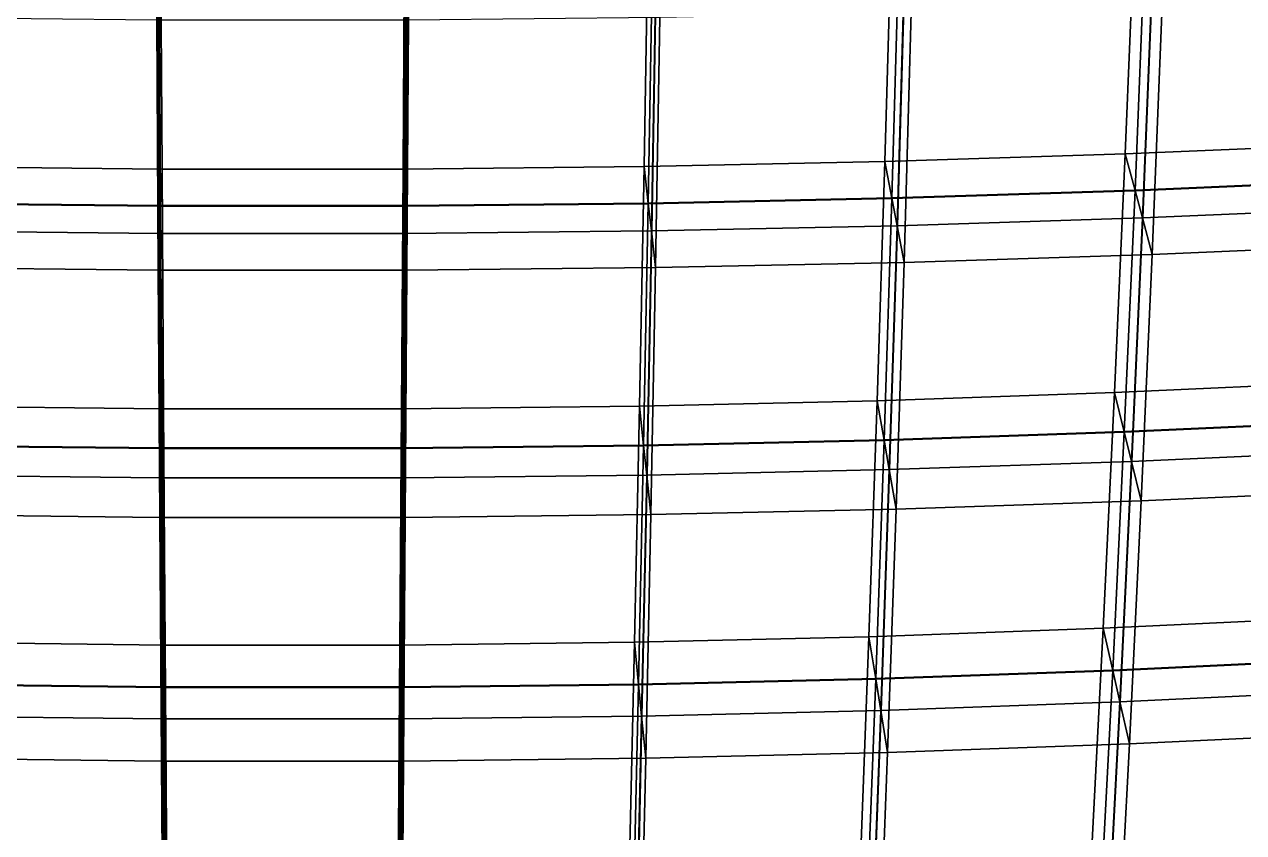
# Model space of a CAD drawing. Extents: x -25.3 to 28.3, y -25.5 to 26.5.
# Drawn here: x -1.048 to 3.902, y -15.558 to -12.276 of the extents above; entities that cross this region are included whole.
import ezdxf

# ---------------------------------------------------------------- set-up
doc = ezdxf.new("R2010")
doc.units = 0
doc.header["$MEASUREMENT"] = 0
doc.layers.add('LowerTendons', color=150, linetype='CONTINUOUS', lineweight=50)
doc.layers.add('UpperTendons', color=123, linetype='CONTINUOUS', lineweight=40)
doc.layers.add('TestBases', color=40, linetype='CONTINUOUS')

msp = doc.modelspace()

# ---------------------------------------------------------------- linework, layer by layer
at = {"layer": 'LowerTendons'}
for p, q in [((3.46107, -12.95039, 32.22295), (4.4467, -12.90847, 32.11866)), ((2.47355, -12.98182, 32.30115), (3.46107, -12.95039, 32.22295)), ((-0.49498, -13.01324, 32.37932), (-1.48467, -13.00276, 32.35327)), ((-0.49498, -13.01324, 32.37932), (0.49498, -13.01324, 32.37932)), ((0.49498, -13.01324, 32.37932), (1.48467, -13.00276, 32.35327)), ((1.48467, -13.00276, 32.35327), (2.47355, -12.98182, 32.30115)), ((3.41736, -13.93102, 31.81601), (4.3909, -13.88706, 31.7156)), ((2.44216, -13.96398, 31.89127), (3.41736, -13.93102, 31.81601)), ((-0.48867, -13.99692, 31.96651), (-1.46577, -13.98594, 31.94143)), ((-0.48867, -13.99692, 31.96651), (0.48867, -13.99692, 31.96651)), ((0.48867, -13.99692, 31.96651), (1.46577, -13.98594, 31.94143)), ((1.46577, -13.98594, 31.94143), (2.44216, -13.96398, 31.89127)), ((2.4085, -14.93327, 31.45166), (3.37047, -14.89899, 31.37945)), ((3.37047, -14.89899, 31.37945), (4.33102, -14.85325, 31.28312)), ((1.4455, -14.95611, 31.49977), (2.4085, -14.93327, 31.45166)), ((-0.4819, -14.96753, 31.52381), (-1.4455, -14.95611, 31.49977)), ((-0.4819, -14.96753, 31.52381), (0.4819, -14.96753, 31.52381)), ((0.4819, -14.96753, 31.52381), (1.4455, -14.95611, 31.49977))]:
    msp.add_line(p, q, dxfattribs=at)
at = {"layer": 'TestBases'}
for points in [[(2.4452, -12.83303, 31.93093), (3.42141, -12.80196, 31.85363), (3.46143, -11.82094, 32.22629), (2.47395, -11.8503, 32.30635)], [(3.42141, -12.80196, 31.85363), (4.39573, -12.76053, 31.75054), (4.44682, -11.78178, 32.11955), (3.46143, -11.82094, 32.22629)], [(3.42141, -12.80196, 31.85363), (3.46143, -11.82094, 32.22629), (3.50157, -11.95799, 32.59993), (3.46107, -12.95039, 32.22295)], [(3.46143, -11.82094, 32.22629), (3.42141, -12.80196, 31.85363), (3.46107, -12.95039, 32.22295), (3.50157, -11.95799, 32.59993)], [(-0.49509, -11.87966, 32.38639), (-1.48496, -11.86988, 32.35971), (-1.46765, -12.85374, 31.98246), (-0.48931, -12.86409, 32.00822)], [(-0.49509, -11.87966, 32.38639), (-0.48931, -12.86409, 32.00822), (-0.49498, -13.01324, 32.37932), (-0.50083, -12.0174, 32.76189)], [(-0.48931, -12.86409, 32.00822), (-0.49509, -11.87966, 32.38639), (-0.50083, -12.0174, 32.76189), (-0.49498, -13.01324, 32.37932)], [(-0.48931, -12.86409, 32.00822), (0.48931, -12.86409, 32.00822), (0.49509, -11.87966, 32.38639), (-0.49509, -11.87966, 32.38639)], [(0.48931, -12.86409, 32.00822), (1.46765, -12.85374, 31.98246), (1.48496, -11.86988, 32.35971), (0.49509, -11.87966, 32.38639)], [(0.48931, -12.86409, 32.00822), (0.49509, -11.87966, 32.38639), (0.50083, -12.0174, 32.76189), (0.49498, -13.01324, 32.37932)], [(0.49509, -11.87966, 32.38639), (0.48931, -12.86409, 32.00822), (0.49498, -13.01324, 32.37932), (0.50083, -12.0174, 32.76189)], [(1.46765, -12.85374, 31.98246), (2.4452, -12.83303, 31.93093), (2.47395, -11.8503, 32.30635), (1.48496, -11.86988, 32.35971)], [(1.46765, -12.85374, 31.98246), (1.48496, -11.86988, 32.35971), (1.50218, -12.0075, 32.7349), (1.48467, -13.00276, 32.35327)], [(1.48496, -11.86988, 32.35971), (1.46765, -12.85374, 31.98246), (1.48467, -13.00276, 32.35327), (1.50218, -12.0075, 32.7349)], [(2.4452, -12.83303, 31.93093), (2.47395, -11.8503, 32.30635), (2.50263, -11.9877, 32.68091), (2.47355, -12.98182, 32.30115)], [(2.47395, -11.8503, 32.30635), (2.4452, -12.83303, 31.93093), (2.47355, -12.98182, 32.30115), (2.50263, -11.9877, 32.68091)], [(3.46107, -12.95039, 32.22295), (4.4467, -12.90847, 32.11866), (4.49838, -11.91838, 32.49195), (3.50157, -11.95799, 32.59993)], [(3.46107, -12.95039, 32.22295), (4.4467, -12.90847, 32.11866), (4.49838, -11.91838, 32.49195), (3.50157, -11.95799, 32.59993)], [(2.47355, -12.98182, 32.30115), (3.46107, -12.95039, 32.22295), (3.50157, -11.95799, 32.59993), (2.50263, -11.9877, 32.68091)], [(2.47355, -12.98182, 32.30115), (3.46107, -12.95039, 32.22295), (3.50157, -11.95799, 32.59993), (2.50263, -11.9877, 32.68091)], [(3.46107, -12.95039, 32.22295), (3.50157, -11.95799, 32.59993), (3.53167, -12.06078, 32.88016), (3.49083, -13.06171, 32.49994)], [(3.50157, -11.95799, 32.59993), (3.46107, -12.95039, 32.22295), (3.49083, -13.06171, 32.49994), (3.53167, -12.06078, 32.88016)], [(-0.50083, -12.0174, 32.76189), (-1.50218, -12.0075, 32.7349), (-1.48467, -13.00276, 32.35327), (-0.49498, -13.01324, 32.37932)], [(-0.50083, -12.0174, 32.76189), (-1.50218, -12.0075, 32.7349), (-1.48467, -13.00276, 32.35327), (-0.49498, -13.01324, 32.37932)], [(-0.50083, -12.0174, 32.76189), (-0.49498, -13.01324, 32.37932), (-0.49923, -13.1251, 32.65766), (-0.50513, -12.1207, 33.04351)], [(-0.49498, -13.01324, 32.37932), (-0.50083, -12.0174, 32.76189), (-0.50513, -12.1207, 33.04351), (-0.49923, -13.1251, 32.65766)], [(-0.49498, -13.01324, 32.37932), (0.49498, -13.01324, 32.37932), (0.50083, -12.0174, 32.76189), (-0.50083, -12.0174, 32.76189)], [(-0.49498, -13.01324, 32.37932), (0.49498, -13.01324, 32.37932), (0.50083, -12.0174, 32.76189), (-0.50083, -12.0174, 32.76189)], [(0.49498, -13.01324, 32.37932), (1.48467, -13.00276, 32.35327), (1.50218, -12.0075, 32.7349), (0.50083, -12.0174, 32.76189)], [(0.49498, -13.01324, 32.37932), (1.48467, -13.00276, 32.35327), (1.50218, -12.0075, 32.7349), (0.50083, -12.0174, 32.76189)], [(0.49498, -13.01324, 32.37932), (0.50083, -12.0174, 32.76189), (0.50513, -12.1207, 33.04351), (0.49923, -13.1251, 32.65766)], [(0.50083, -12.0174, 32.76189), (0.49498, -13.01324, 32.37932), (0.49923, -13.1251, 32.65766), (0.50513, -12.1207, 33.04351)], [(1.48467, -13.00276, 32.35327), (2.47355, -12.98182, 32.30115), (2.50263, -11.9877, 32.68091), (1.50218, -12.0075, 32.7349)], [(1.48467, -13.00276, 32.35327), (2.47355, -12.98182, 32.30115), (2.50263, -11.9877, 32.68091), (1.50218, -12.0075, 32.7349)], [(1.48467, -13.00276, 32.35327), (1.50218, -12.0075, 32.7349), (1.51509, -12.11071, 33.01629), (1.49743, -13.11454, 32.63138)], [(1.50218, -12.0075, 32.7349), (1.48467, -13.00276, 32.35327), (1.49743, -13.11454, 32.63138), (1.51509, -12.11071, 33.01629)], [(2.47355, -12.98182, 32.30115), (2.50263, -11.9877, 32.68091), (2.52414, -12.09074, 32.96184), (2.49481, -13.09341, 32.57881)], [(2.50263, -11.9877, 32.68091), (2.47355, -12.98182, 32.30115), (2.49481, -13.09341, 32.57881), (2.52414, -12.09074, 32.96184)], [(3.49083, -13.06171, 32.49994), (4.48492, -13.01944, 32.39475), (4.53705, -12.02083, 32.77125), (3.53167, -12.06078, 32.88016)], [(3.49083, -13.06171, 32.49994), (4.48492, -13.01944, 32.39475), (4.53705, -12.02083, 32.77125), (3.53167, -12.06078, 32.88016)], [(2.49481, -13.09341, 32.57881), (3.49083, -13.06171, 32.49994), (3.53167, -12.06078, 32.88016), (2.52414, -12.09074, 32.96184)], [(2.49481, -13.09341, 32.57881), (3.49083, -13.06171, 32.49994), (3.53167, -12.06078, 32.88016), (2.52414, -12.09074, 32.96184)], [(3.49083, -13.06171, 32.49994), (3.53167, -12.06078, 32.88016), (3.5718, -12.19784, 33.2538), (3.53049, -13.21014, 32.86925)], [(3.53167, -12.06078, 32.88016), (3.49083, -13.06171, 32.49994), (3.53049, -13.21014, 32.86925), (3.5718, -12.19784, 33.2538)], [(-0.50513, -12.1207, 33.04351), (-1.51509, -12.11071, 33.01629), (-1.49743, -13.11454, 32.63138), (-0.49923, -13.1251, 32.65766)], [(-0.50513, -12.1207, 33.04351), (-1.51509, -12.11071, 33.01629), (-1.49743, -13.11454, 32.63138), (-0.49923, -13.1251, 32.65766)], [(-0.50513, -12.1207, 33.04351), (-0.49923, -13.1251, 32.65766), (-0.50491, -13.27425, 33.02877), (-0.51087, -12.25844, 33.419)], [(-0.49923, -13.1251, 32.65766), (-0.50513, -12.1207, 33.04351), (-0.51087, -12.25844, 33.419), (-0.50491, -13.27425, 33.02877)], [(-0.49923, -13.1251, 32.65766), (0.49923, -13.1251, 32.65766), (0.50513, -12.1207, 33.04351), (-0.50513, -12.1207, 33.04351)], [(-0.49923, -13.1251, 32.65766), (0.49923, -13.1251, 32.65766), (0.50513, -12.1207, 33.04351), (-0.50513, -12.1207, 33.04351)], [(0.49923, -13.1251, 32.65766), (1.49743, -13.11454, 32.63138), (1.51509, -12.11071, 33.01629), (0.50513, -12.1207, 33.04351)], [(0.49923, -13.1251, 32.65766), (1.49743, -13.11454, 32.63138), (1.51509, -12.11071, 33.01629), (0.50513, -12.1207, 33.04351)], [(0.49923, -13.1251, 32.65766), (0.50513, -12.1207, 33.04351), (0.51087, -12.25844, 33.419), (0.50491, -13.27425, 33.02877)], [(0.50513, -12.1207, 33.04351), (0.49923, -13.1251, 32.65766), (0.50491, -13.27425, 33.02877), (0.51087, -12.25844, 33.419)], [(1.49743, -13.11454, 32.63138), (2.49481, -13.09341, 32.57881), (2.52414, -12.09074, 32.96184), (1.51509, -12.11071, 33.01629)], [(1.49743, -13.11454, 32.63138), (2.49481, -13.09341, 32.57881), (2.52414, -12.09074, 32.96184), (1.51509, -12.11071, 33.01629)], [(1.49743, -13.11454, 32.63138), (1.51509, -12.11071, 33.01629), (1.53231, -12.24834, 33.39147), (1.51445, -13.26356, 33.00219)], [(1.51509, -12.11071, 33.01629), (1.49743, -13.11454, 32.63138), (1.51445, -13.26356, 33.00219), (1.53231, -12.24834, 33.39147)], [(2.49481, -13.09341, 32.57881), (2.52414, -12.09074, 32.96184), (2.55283, -12.22814, 33.3364), (2.52316, -13.2422, 32.94902)], [(2.52414, -12.09074, 32.96184), (2.49481, -13.09341, 32.57881), (2.52316, -13.2422, 32.94902), (2.55283, -12.22814, 33.3364)], [(3.53049, -13.21014, 32.86925), (4.53589, -13.16738, 32.76287), (4.5886, -12.15743, 33.14365), (3.5718, -12.19784, 33.2538)], [(2.52316, -13.2422, 32.94902), (3.53049, -13.21014, 32.86925), (3.5718, -12.19784, 33.2538), (2.55283, -12.22814, 33.3364)], [(-0.51087, -12.25844, 33.419), (-1.53231, -12.24834, 33.39147), (-1.51445, -13.26356, 33.00219), (-0.50491, -13.27425, 33.02877)], [(-0.50491, -13.27425, 33.02877), (0.50491, -13.27425, 33.02877), (0.51087, -12.25844, 33.419), (-0.51087, -12.25844, 33.419)], [(0.50491, -13.27425, 33.02877), (1.51445, -13.26356, 33.00219), (1.53231, -12.24834, 33.39147), (0.51087, -12.25844, 33.419)], [(1.51445, -13.26356, 33.00219), (2.52316, -13.2422, 32.94902), (2.55283, -12.22814, 33.3364), (1.53231, -12.24834, 33.39147)], [(3.3782, -13.77135, 31.45135), (4.34057, -13.7279, 31.3521), (4.39573, -12.76053, 31.75054), (3.42141, -12.80196, 31.85363)], [(3.42141, -12.80196, 31.85363), (4.39573, -12.76053, 31.75054), (4.4467, -12.90847, 32.11866), (3.46107, -12.95039, 32.22295)], [(4.39573, -12.76053, 31.75054), (3.42141, -12.80196, 31.85363), (3.46107, -12.95039, 32.22295), (4.4467, -12.90847, 32.11866)], [(2.41417, -13.80393, 31.52576), (3.3782, -13.77135, 31.45135), (3.42141, -12.80196, 31.85363), (2.4452, -12.83303, 31.93093)], [(2.4452, -12.83303, 31.93093), (3.42141, -12.80196, 31.85363), (3.46107, -12.95039, 32.22295), (2.47355, -12.98182, 32.30115)], [(3.42141, -12.80196, 31.85363), (2.4452, -12.83303, 31.93093), (2.47355, -12.98182, 32.30115), (3.46107, -12.95039, 32.22295)], [(3.3782, -13.77135, 31.45135), (3.42141, -12.80196, 31.85363), (3.46107, -12.95039, 32.22295), (3.41736, -13.93102, 31.81601)], [(3.42141, -12.80196, 31.85363), (3.3782, -13.77135, 31.45135), (3.41736, -13.93102, 31.81601), (3.46107, -12.95039, 32.22295)], [(-1.46765, -12.85374, 31.98246), (-0.48931, -12.86409, 32.00822), (-0.49498, -13.01324, 32.37932), (-1.48467, -13.00276, 32.35327)], [(-0.48931, -12.86409, 32.00822), (-1.46765, -12.85374, 31.98246), (-1.48467, -13.00276, 32.35327), (-0.49498, -13.01324, 32.37932)], [(-0.48931, -12.86409, 32.00822), (-1.46765, -12.85374, 31.98246), (-1.44897, -13.82564, 31.57534), (-0.48307, -13.8365, 31.60013)], [(-0.48931, -12.86409, 32.00822), (0.48931, -12.86409, 32.00822), (0.49498, -13.01324, 32.37932), (-0.49498, -13.01324, 32.37932)], [(0.48931, -12.86409, 32.00822), (-0.48931, -12.86409, 32.00822), (-0.49498, -13.01324, 32.37932), (0.49498, -13.01324, 32.37932)], [(-0.48931, -12.86409, 32.00822), (-0.48307, -13.8365, 31.60013), (-0.48867, -13.99692, 31.96651), (-0.49498, -13.01324, 32.37932)], [(-0.48307, -13.8365, 31.60013), (-0.48931, -12.86409, 32.00822), (-0.49498, -13.01324, 32.37932), (-0.48867, -13.99692, 31.96651)], [(-0.48307, -13.8365, 31.60013), (0.48307, -13.8365, 31.60013), (0.48931, -12.86409, 32.00822), (-0.48931, -12.86409, 32.00822)], [(0.48307, -13.8365, 31.60013), (1.44897, -13.82564, 31.57534), (1.46765, -12.85374, 31.98246), (0.48931, -12.86409, 32.00822)], [(0.48307, -13.8365, 31.60013), (0.48931, -12.86409, 32.00822), (0.49498, -13.01324, 32.37932), (0.48867, -13.99692, 31.96651)], [(0.48931, -12.86409, 32.00822), (0.48307, -13.8365, 31.60013), (0.48867, -13.99692, 31.96651), (0.49498, -13.01324, 32.37932)], [(0.48931, -12.86409, 32.00822), (1.46765, -12.85374, 31.98246), (1.48467, -13.00276, 32.35327), (0.49498, -13.01324, 32.37932)], [(1.46765, -12.85374, 31.98246), (0.48931, -12.86409, 32.00822), (0.49498, -13.01324, 32.37932), (1.48467, -13.00276, 32.35327)], [(1.44897, -13.82564, 31.57534), (2.41417, -13.80393, 31.52576), (2.4452, -12.83303, 31.93093), (1.46765, -12.85374, 31.98246)], [(1.44897, -13.82564, 31.57534), (1.46765, -12.85374, 31.98246), (1.48467, -13.00276, 32.35327), (1.46577, -13.98594, 31.94143)], [(1.46765, -12.85374, 31.98246), (1.44897, -13.82564, 31.57534), (1.46577, -13.98594, 31.94143), (1.48467, -13.00276, 32.35327)], [(1.46765, -12.85374, 31.98246), (2.4452, -12.83303, 31.93093), (2.47355, -12.98182, 32.30115), (1.48467, -13.00276, 32.35327)], [(2.4452, -12.83303, 31.93093), (1.46765, -12.85374, 31.98246), (1.48467, -13.00276, 32.35327), (2.47355, -12.98182, 32.30115)], [(2.41417, -13.80393, 31.52576), (2.4452, -12.83303, 31.93093), (2.47355, -12.98182, 32.30115), (2.44216, -13.96398, 31.89127)], [(2.4452, -12.83303, 31.93093), (2.41417, -13.80393, 31.52576), (2.44216, -13.96398, 31.89127), (2.47355, -12.98182, 32.30115)], [(3.41736, -13.93102, 31.81601), (4.3909, -13.88706, 31.7156), (4.4467, -12.90847, 32.11866), (3.46107, -12.95039, 32.22295)], [(3.41736, -13.93102, 31.81601), (4.3909, -13.88706, 31.7156), (4.4467, -12.90847, 32.11866), (3.46107, -12.95039, 32.22295)], [(3.46107, -12.95039, 32.22295), (4.4467, -12.90847, 32.11866), (4.48492, -13.01944, 32.39475), (3.49083, -13.06171, 32.49994)], [(4.4467, -12.90847, 32.11866), (3.46107, -12.95039, 32.22295), (3.49083, -13.06171, 32.49994), (4.48492, -13.01944, 32.39475)], [(2.44216, -13.96398, 31.89127), (3.41736, -13.93102, 31.81601), (3.46107, -12.95039, 32.22295), (2.47355, -12.98182, 32.30115)], [(2.44216, -13.96398, 31.89127), (3.41736, -13.93102, 31.81601), (3.46107, -12.95039, 32.22295), (2.47355, -12.98182, 32.30115)], [(2.47355, -12.98182, 32.30115), (3.46107, -12.95039, 32.22295), (3.49083, -13.06171, 32.49994), (2.49481, -13.09341, 32.57881)], [(3.46107, -12.95039, 32.22295), (2.47355, -12.98182, 32.30115), (2.49481, -13.09341, 32.57881), (3.49083, -13.06171, 32.49994)], [(3.41736, -13.93102, 31.81601), (3.46107, -12.95039, 32.22295), (3.49083, -13.06171, 32.49994), (3.44674, -14.05077, 32.0895)], [(3.46107, -12.95039, 32.22295), (3.41736, -13.93102, 31.81601), (3.44674, -14.05077, 32.0895), (3.49083, -13.06171, 32.49994)], [(-1.48467, -13.00276, 32.35327), (-0.49498, -13.01324, 32.37932), (-0.49923, -13.1251, 32.65766), (-1.49743, -13.11454, 32.63138)], [(-0.49498, -13.01324, 32.37932), (-1.48467, -13.00276, 32.35327), (-1.49743, -13.11454, 32.63138), (-0.49923, -13.1251, 32.65766)], [(-0.49498, -13.01324, 32.37932), (-1.48467, -13.00276, 32.35327), (-1.46577, -13.98594, 31.94143), (-0.48867, -13.99692, 31.96651)], [(-0.49498, -13.01324, 32.37932), (-1.48467, -13.00276, 32.35327), (-1.46577, -13.98594, 31.94143), (-0.48867, -13.99692, 31.96651)], [(-0.49498, -13.01324, 32.37932), (0.49498, -13.01324, 32.37932), (0.49923, -13.1251, 32.65766), (-0.49923, -13.1251, 32.65766)], [(0.49498, -13.01324, 32.37932), (-0.49498, -13.01324, 32.37932), (-0.49923, -13.1251, 32.65766), (0.49923, -13.1251, 32.65766)], [(-0.49498, -13.01324, 32.37932), (-0.48867, -13.99692, 31.96651), (-0.49287, -14.11724, 32.24129), (-0.49923, -13.1251, 32.65766)], [(-0.48867, -13.99692, 31.96651), (-0.49498, -13.01324, 32.37932), (-0.49923, -13.1251, 32.65766), (-0.49287, -14.11724, 32.24129)], [(-0.48867, -13.99692, 31.96651), (0.48867, -13.99692, 31.96651), (0.49498, -13.01324, 32.37932), (-0.49498, -13.01324, 32.37932)], [(-0.48867, -13.99692, 31.96651), (0.48867, -13.99692, 31.96651), (0.49498, -13.01324, 32.37932), (-0.49498, -13.01324, 32.37932)], [(0.48867, -13.99692, 31.96651), (1.46577, -13.98594, 31.94143), (1.48467, -13.00276, 32.35327), (0.49498, -13.01324, 32.37932)], [(0.48867, -13.99692, 31.96651), (1.46577, -13.98594, 31.94143), (1.48467, -13.00276, 32.35327), (0.49498, -13.01324, 32.37932)], [(0.48867, -13.99692, 31.96651), (0.49498, -13.01324, 32.37932), (0.49923, -13.1251, 32.65766), (0.49287, -14.11724, 32.24129)], [(0.49498, -13.01324, 32.37932), (0.48867, -13.99692, 31.96651), (0.49287, -14.11724, 32.24129), (0.49923, -13.1251, 32.65766)], [(0.49498, -13.01324, 32.37932), (1.48467, -13.00276, 32.35327), (1.49743, -13.11454, 32.63138), (0.49923, -13.1251, 32.65766)], [(1.48467, -13.00276, 32.35327), (0.49498, -13.01324, 32.37932), (0.49923, -13.1251, 32.65766), (1.49743, -13.11454, 32.63138)], [(1.46577, -13.98594, 31.94143), (2.44216, -13.96398, 31.89127), (2.47355, -12.98182, 32.30115), (1.48467, -13.00276, 32.35327)], [(1.46577, -13.98594, 31.94143), (2.44216, -13.96398, 31.89127), (2.47355, -12.98182, 32.30115), (1.48467, -13.00276, 32.35327)], [(1.46577, -13.98594, 31.94143), (1.48467, -13.00276, 32.35327), (1.49743, -13.11454, 32.63138), (1.47837, -14.10616, 32.216)], [(1.48467, -13.00276, 32.35327), (1.46577, -13.98594, 31.94143), (1.47837, -14.10616, 32.216), (1.49743, -13.11454, 32.63138)], [(1.48467, -13.00276, 32.35327), (2.47355, -12.98182, 32.30115), (2.49481, -13.09341, 32.57881), (1.49743, -13.11454, 32.63138)], [(2.47355, -12.98182, 32.30115), (1.48467, -13.00276, 32.35327), (1.49743, -13.11454, 32.63138), (2.49481, -13.09341, 32.57881)], [(2.44216, -13.96398, 31.89127), (2.47355, -12.98182, 32.30115), (2.49481, -13.09341, 32.57881), (2.46315, -14.08401, 32.16541)], [(2.47355, -12.98182, 32.30115), (2.44216, -13.96398, 31.89127), (2.46315, -14.08401, 32.16541), (2.49481, -13.09341, 32.57881)], [(2.46315, -14.08401, 32.16541), (3.44674, -14.05077, 32.0895), (3.49083, -13.06171, 32.49994), (2.49481, -13.09341, 32.57881)], [(2.46315, -14.08401, 32.16541), (3.44674, -14.05077, 32.0895), (3.49083, -13.06171, 32.49994), (2.49481, -13.09341, 32.57881)], [(2.49481, -13.09341, 32.57881), (3.49083, -13.06171, 32.49994), (3.53049, -13.21014, 32.86925), (2.52316, -13.2422, 32.94902)], [(3.49083, -13.06171, 32.49994), (2.49481, -13.09341, 32.57881), (2.52316, -13.2422, 32.94902), (3.53049, -13.21014, 32.86925)], [(3.44674, -14.05077, 32.0895), (4.42864, -14.00643, 31.98823), (4.48492, -13.01944, 32.39475), (3.49083, -13.06171, 32.49994)], [(3.44674, -14.05077, 32.0895), (4.42864, -14.00643, 31.98823), (4.48492, -13.01944, 32.39475), (3.49083, -13.06171, 32.49994)], [(3.44674, -14.05077, 32.0895), (3.49083, -13.06171, 32.49994), (3.53049, -13.21014, 32.86925), (3.48591, -14.21044, 32.45415)], [(3.49083, -13.06171, 32.49994), (3.44674, -14.05077, 32.0895), (3.48591, -14.21044, 32.45415), (3.53049, -13.21014, 32.86925)], [(3.49083, -13.06171, 32.49994), (4.48492, -13.01944, 32.39475), (4.53589, -13.16738, 32.76287), (3.53049, -13.21014, 32.86925)], [(4.48492, -13.01944, 32.39475), (3.49083, -13.06171, 32.49994), (3.53049, -13.21014, 32.86925), (4.53589, -13.16738, 32.76287)], [(-1.49743, -13.11454, 32.63138), (-0.49923, -13.1251, 32.65766), (-0.50491, -13.27425, 33.02877), (-1.51445, -13.26356, 33.00219)], [(-0.49923, -13.1251, 32.65766), (-1.49743, -13.11454, 32.63138), (-1.51445, -13.26356, 33.00219), (-0.50491, -13.27425, 33.02877)], [(-0.49923, -13.1251, 32.65766), (-1.49743, -13.11454, 32.63138), (-1.47837, -14.10616, 32.216), (-0.49287, -14.11724, 32.24129)], [(-0.49923, -13.1251, 32.65766), (-1.49743, -13.11454, 32.63138), (-1.47837, -14.10616, 32.216), (-0.49287, -14.11724, 32.24129)], [(0.49287, -14.11724, 32.24129), (1.47837, -14.10616, 32.216), (1.49743, -13.11454, 32.63138), (0.49923, -13.1251, 32.65766)], [(0.49287, -14.11724, 32.24129), (1.47837, -14.10616, 32.216), (1.49743, -13.11454, 32.63138), (0.49923, -13.1251, 32.65766)], [(0.49923, -13.1251, 32.65766), (1.49743, -13.11454, 32.63138), (1.51445, -13.26356, 33.00219), (0.50491, -13.27425, 33.02877)], [(1.49743, -13.11454, 32.63138), (0.49923, -13.1251, 32.65766), (0.50491, -13.27425, 33.02877), (1.51445, -13.26356, 33.00219)], [(1.47837, -14.10616, 32.216), (2.46315, -14.08401, 32.16541), (2.49481, -13.09341, 32.57881), (1.49743, -13.11454, 32.63138)], [(1.47837, -14.10616, 32.216), (2.46315, -14.08401, 32.16541), (2.49481, -13.09341, 32.57881), (1.49743, -13.11454, 32.63138)], [(1.47837, -14.10616, 32.216), (1.49743, -13.11454, 32.63138), (1.51445, -13.26356, 33.00219), (1.49517, -14.26646, 32.58209)], [(1.49743, -13.11454, 32.63138), (1.47837, -14.10616, 32.216), (1.49517, -14.26646, 32.58209), (1.51445, -13.26356, 33.00219)], [(1.49743, -13.11454, 32.63138), (2.49481, -13.09341, 32.57881), (2.52316, -13.2422, 32.94902), (1.51445, -13.26356, 33.00219)], [(2.49481, -13.09341, 32.57881), (1.49743, -13.11454, 32.63138), (1.51445, -13.26356, 33.00219), (2.52316, -13.2422, 32.94902)], [(2.46315, -14.08401, 32.16541), (2.49481, -13.09341, 32.57881), (2.52316, -13.2422, 32.94902), (2.49114, -14.24406, 32.53092)], [(2.49481, -13.09341, 32.57881), (2.46315, -14.08401, 32.16541), (2.49114, -14.24406, 32.53092), (2.52316, -13.2422, 32.94902)], [(-0.49923, -13.1251, 32.65766), (0.49923, -13.1251, 32.65766), (0.50491, -13.27425, 33.02877), (-0.50491, -13.27425, 33.02877)], [(0.49923, -13.1251, 32.65766), (-0.49923, -13.1251, 32.65766), (-0.50491, -13.27425, 33.02877), (0.50491, -13.27425, 33.02877)], [(-0.49923, -13.1251, 32.65766), (-0.49287, -14.11724, 32.24129), (-0.49847, -14.27766, 32.60767), (-0.50491, -13.27425, 33.02877)], [(-0.49287, -14.11724, 32.24129), (-0.49923, -13.1251, 32.65766), (-0.50491, -13.27425, 33.02877), (-0.49847, -14.27766, 32.60767)], [(-0.49287, -14.11724, 32.24129), (0.49287, -14.11724, 32.24129), (0.49923, -13.1251, 32.65766), (-0.49923, -13.1251, 32.65766)], [(-0.49287, -14.11724, 32.24129), (0.49287, -14.11724, 32.24129), (0.49923, -13.1251, 32.65766), (-0.49923, -13.1251, 32.65766)], [(0.49287, -14.11724, 32.24129), (0.49923, -13.1251, 32.65766), (0.50491, -13.27425, 33.02877), (0.49847, -14.27766, 32.60767)], [(0.49923, -13.1251, 32.65766), (0.49287, -14.11724, 32.24129), (0.49847, -14.27766, 32.60767), (0.50491, -13.27425, 33.02877)], [(2.49114, -14.24406, 32.53092), (3.48591, -14.21044, 32.45415), (3.53049, -13.21014, 32.86925), (2.52316, -13.2422, 32.94902)], [(3.48591, -14.21044, 32.45415), (4.47897, -14.1656, 32.35173), (4.53589, -13.16738, 32.76287), (3.53049, -13.21014, 32.86925)], [(-0.50491, -13.27425, 33.02877), (-1.51445, -13.26356, 33.00219), (-1.49517, -14.26646, 32.58209), (-0.49847, -14.27766, 32.60767)], [(0.49847, -14.27766, 32.60767), (1.49517, -14.26646, 32.58209), (1.51445, -13.26356, 33.00219), (0.50491, -13.27425, 33.02877)], [(1.49517, -14.26646, 32.58209), (2.49114, -14.24406, 32.53092), (2.52316, -13.2422, 32.94902), (1.51445, -13.26356, 33.00219)], [(-0.49847, -14.27766, 32.60767), (0.49847, -14.27766, 32.60767), (0.50491, -13.27425, 33.02877), (-0.50491, -13.27425, 33.02877)], [(3.33184, -14.72822, 31.0198), (4.28138, -14.68301, 30.92457), (4.34057, -13.7279, 31.3521), (3.3782, -13.77135, 31.45135)], [(3.3782, -13.77135, 31.45135), (4.34057, -13.7279, 31.3521), (4.3909, -13.88706, 31.7156), (3.41736, -13.93102, 31.81601)], [(4.34057, -13.7279, 31.3521), (3.3782, -13.77135, 31.45135), (3.41736, -13.93102, 31.81601), (4.3909, -13.88706, 31.7156)], [(1.42894, -14.78469, 31.13874), (2.38089, -14.76211, 31.09118), (2.41417, -13.80393, 31.52576), (1.44897, -13.82564, 31.57534)], [(1.44897, -13.82564, 31.57534), (2.41417, -13.80393, 31.52576), (2.44216, -13.96398, 31.89127), (1.46577, -13.98594, 31.94143)], [(2.41417, -13.80393, 31.52576), (1.44897, -13.82564, 31.57534), (1.46577, -13.98594, 31.94143), (2.44216, -13.96398, 31.89127)], [(2.38089, -14.76211, 31.09118), (3.33184, -14.72822, 31.0198), (3.3782, -13.77135, 31.45135), (2.41417, -13.80393, 31.52576)], [(2.38089, -14.76211, 31.09118), (2.41417, -13.80393, 31.52576), (2.44216, -13.96398, 31.89127), (2.4085, -14.93327, 31.45166)], [(2.41417, -13.80393, 31.52576), (2.38089, -14.76211, 31.09118), (2.4085, -14.93327, 31.45166), (2.44216, -13.96398, 31.89127)], [(2.41417, -13.80393, 31.52576), (3.3782, -13.77135, 31.45135), (3.41736, -13.93102, 31.81601), (2.44216, -13.96398, 31.89127)], [(3.3782, -13.77135, 31.45135), (2.41417, -13.80393, 31.52576), (2.44216, -13.96398, 31.89127), (3.41736, -13.93102, 31.81601)], [(3.33184, -14.72822, 31.0198), (3.3782, -13.77135, 31.45135), (3.41736, -13.93102, 31.81601), (3.37047, -14.89899, 31.37945)], [(3.3782, -13.77135, 31.45135), (3.33184, -14.72822, 31.0198), (3.37047, -14.89899, 31.37945), (3.41736, -13.93102, 31.81601)], [(-1.44897, -13.82564, 31.57534), (-0.48307, -13.8365, 31.60013), (-0.48867, -13.99692, 31.96651), (-1.46577, -13.98594, 31.94143)], [(-0.48307, -13.8365, 31.60013), (-1.44897, -13.82564, 31.57534), (-1.46577, -13.98594, 31.94143), (-0.48867, -13.99692, 31.96651)], [(-0.48307, -13.8365, 31.60013), (-1.44897, -13.82564, 31.57534), (-1.42894, -14.78469, 31.13874), (-0.47638, -14.79598, 31.16251)], [(-0.48307, -13.8365, 31.60013), (0.48307, -13.8365, 31.60013), (0.48867, -13.99692, 31.96651), (-0.48867, -13.99692, 31.96651)], [(0.48307, -13.8365, 31.60013), (-0.48307, -13.8365, 31.60013), (-0.48867, -13.99692, 31.96651), (0.48867, -13.99692, 31.96651)], [(-0.48307, -13.8365, 31.60013), (-0.47638, -14.79598, 31.16251), (-0.4819, -14.96753, 31.52381), (-0.48867, -13.99692, 31.96651)], [(-0.47638, -14.79598, 31.16251), (-0.48307, -13.8365, 31.60013), (-0.48867, -13.99692, 31.96651), (-0.4819, -14.96753, 31.52381)], [(-0.47638, -14.79598, 31.16251), (0.47638, -14.79598, 31.16251), (0.48307, -13.8365, 31.60013), (-0.48307, -13.8365, 31.60013)], [(0.47638, -14.79598, 31.16251), (1.42894, -14.78469, 31.13874), (1.44897, -13.82564, 31.57534), (0.48307, -13.8365, 31.60013)], [(0.47638, -14.79598, 31.16251), (0.48307, -13.8365, 31.60013), (0.48867, -13.99692, 31.96651), (0.4819, -14.96753, 31.52381)], [(0.48307, -13.8365, 31.60013), (0.47638, -14.79598, 31.16251), (0.4819, -14.96753, 31.52381), (0.48867, -13.99692, 31.96651)], [(0.48307, -13.8365, 31.60013), (1.44897, -13.82564, 31.57534), (1.46577, -13.98594, 31.94143), (0.48867, -13.99692, 31.96651)], [(1.44897, -13.82564, 31.57534), (0.48307, -13.8365, 31.60013), (0.48867, -13.99692, 31.96651), (1.46577, -13.98594, 31.94143)], [(1.42894, -14.78469, 31.13874), (1.44897, -13.82564, 31.57534), (1.46577, -13.98594, 31.94143), (1.4455, -14.95611, 31.49977)], [(1.44897, -13.82564, 31.57534), (1.42894, -14.78469, 31.13874), (1.4455, -14.95611, 31.49977), (1.46577, -13.98594, 31.94143)], [(3.37047, -14.89899, 31.37945), (4.33102, -14.85325, 31.28312), (4.3909, -13.88706, 31.7156), (3.41736, -13.93102, 31.81601)], [(3.37047, -14.89899, 31.37945), (4.33102, -14.85325, 31.28312), (4.3909, -13.88706, 31.7156), (3.41736, -13.93102, 31.81601)], [(3.41736, -13.93102, 31.81601), (4.3909, -13.88706, 31.7156), (4.42864, -14.00643, 31.98823), (3.44674, -14.05077, 32.0895)], [(4.3909, -13.88706, 31.7156), (3.41736, -13.93102, 31.81601), (3.44674, -14.05077, 32.0895), (4.42864, -14.00643, 31.98823)], [(2.4085, -14.93327, 31.45166), (3.37047, -14.89899, 31.37945), (3.41736, -13.93102, 31.81601), (2.44216, -13.96398, 31.89127)], [(2.4085, -14.93327, 31.45166), (3.37047, -14.89899, 31.37945), (3.41736, -13.93102, 31.81601), (2.44216, -13.96398, 31.89127)], [(2.44216, -13.96398, 31.89127), (3.41736, -13.93102, 31.81601), (3.44674, -14.05077, 32.0895), (2.46315, -14.08401, 32.16541)], [(3.41736, -13.93102, 31.81601), (2.44216, -13.96398, 31.89127), (2.46315, -14.08401, 32.16541), (3.44674, -14.05077, 32.0895)], [(3.37047, -14.89899, 31.37945), (3.41736, -13.93102, 31.81601), (3.44674, -14.05077, 32.0895), (3.39945, -15.02706, 31.64919)], [(3.41736, -13.93102, 31.81601), (3.37047, -14.89899, 31.37945), (3.39945, -15.02706, 31.64919), (3.44674, -14.05077, 32.0895)], [(-1.46577, -13.98594, 31.94143), (-0.48867, -13.99692, 31.96651), (-0.49287, -14.11724, 32.24129), (-1.47837, -14.10616, 32.216)], [(-0.48867, -13.99692, 31.96651), (-1.46577, -13.98594, 31.94143), (-1.47837, -14.10616, 32.216), (-0.49287, -14.11724, 32.24129)], [(-0.48867, -13.99692, 31.96651), (-1.46577, -13.98594, 31.94143), (-1.4455, -14.95611, 31.49977), (-0.4819, -14.96753, 31.52381)], [(-0.48867, -13.99692, 31.96651), (-1.46577, -13.98594, 31.94143), (-1.4455, -14.95611, 31.49977), (-0.4819, -14.96753, 31.52381)], [(-0.48867, -13.99692, 31.96651), (0.48867, -13.99692, 31.96651), (0.49287, -14.11724, 32.24129), (-0.49287, -14.11724, 32.24129)], [(0.48867, -13.99692, 31.96651), (-0.48867, -13.99692, 31.96651), (-0.49287, -14.11724, 32.24129), (0.49287, -14.11724, 32.24129)], [(-0.48867, -13.99692, 31.96651), (-0.4819, -14.96753, 31.52381), (-0.48604, -15.09619, 31.79479), (-0.49287, -14.11724, 32.24129)], [(-0.4819, -14.96753, 31.52381), (-0.48867, -13.99692, 31.96651), (-0.49287, -14.11724, 32.24129), (-0.48604, -15.09619, 31.79479)], [(-0.4819, -14.96753, 31.52381), (0.4819, -14.96753, 31.52381), (0.48867, -13.99692, 31.96651), (-0.48867, -13.99692, 31.96651)], [(-0.4819, -14.96753, 31.52381), (0.4819, -14.96753, 31.52381), (0.48867, -13.99692, 31.96651), (-0.48867, -13.99692, 31.96651)], [(0.4819, -14.96753, 31.52381), (1.4455, -14.95611, 31.49977), (1.46577, -13.98594, 31.94143), (0.48867, -13.99692, 31.96651)], [(0.4819, -14.96753, 31.52381), (1.4455, -14.95611, 31.49977), (1.46577, -13.98594, 31.94143), (0.48867, -13.99692, 31.96651)], [(0.4819, -14.96753, 31.52381), (0.48867, -13.99692, 31.96651), (0.49287, -14.11724, 32.24129), (0.48604, -15.09619, 31.79479)], [(0.48867, -13.99692, 31.96651), (0.4819, -14.96753, 31.52381), (0.48604, -15.09619, 31.79479), (0.49287, -14.11724, 32.24129)], [(0.48867, -13.99692, 31.96651), (1.46577, -13.98594, 31.94143), (1.47837, -14.10616, 32.216), (0.49287, -14.11724, 32.24129)], [(1.46577, -13.98594, 31.94143), (0.48867, -13.99692, 31.96651), (0.49287, -14.11724, 32.24129), (1.47837, -14.10616, 32.216)], [(1.4455, -14.95611, 31.49977), (2.4085, -14.93327, 31.45166), (2.44216, -13.96398, 31.89127), (1.46577, -13.98594, 31.94143)], [(1.4455, -14.95611, 31.49977), (2.4085, -14.93327, 31.45166), (2.44216, -13.96398, 31.89127), (1.46577, -13.98594, 31.94143)], [(1.4455, -14.95611, 31.49977), (1.46577, -13.98594, 31.94143), (1.47837, -14.10616, 32.216), (1.45793, -15.08467, 31.77054)], [(1.46577, -13.98594, 31.94143), (1.4455, -14.95611, 31.49977), (1.45793, -15.08467, 31.77054), (1.47837, -14.10616, 32.216)], [(1.46577, -13.98594, 31.94143), (2.44216, -13.96398, 31.89127), (2.46315, -14.08401, 32.16541), (1.47837, -14.10616, 32.216)], [(2.44216, -13.96398, 31.89127), (1.46577, -13.98594, 31.94143), (1.47837, -14.10616, 32.216), (2.46315, -14.08401, 32.16541)], [(2.4085, -14.93327, 31.45166), (2.44216, -13.96398, 31.89127), (2.46315, -14.08401, 32.16541), (2.4292, -15.06163, 31.72201)], [(2.44216, -13.96398, 31.89127), (2.4085, -14.93327, 31.45166), (2.4292, -15.06163, 31.72201), (2.46315, -14.08401, 32.16541)], [(3.39945, -15.02706, 31.64919), (4.36825, -14.98092, 31.55203), (4.42864, -14.00643, 31.98823), (3.44674, -14.05077, 32.0895)], [(3.39945, -15.02706, 31.64919), (4.36825, -14.98092, 31.55203), (4.42864, -14.00643, 31.98823), (3.44674, -14.05077, 32.0895)], [(3.44674, -14.05077, 32.0895), (4.42864, -14.00643, 31.98823), (4.47897, -14.1656, 32.35173), (3.48591, -14.21044, 32.45415)], [(4.42864, -14.00643, 31.98823), (3.44674, -14.05077, 32.0895), (3.48591, -14.21044, 32.45415), (4.47897, -14.1656, 32.35173)], [(2.4292, -15.06163, 31.72201), (3.39945, -15.02706, 31.64919), (3.44674, -14.05077, 32.0895), (2.46315, -14.08401, 32.16541)], [(2.4292, -15.06163, 31.72201), (3.39945, -15.02706, 31.64919), (3.44674, -14.05077, 32.0895), (2.46315, -14.08401, 32.16541)], [(2.46315, -14.08401, 32.16541), (3.44674, -14.05077, 32.0895), (3.48591, -14.21044, 32.45415), (2.49114, -14.24406, 32.53092)], [(3.44674, -14.05077, 32.0895), (2.46315, -14.08401, 32.16541), (2.49114, -14.24406, 32.53092), (3.48591, -14.21044, 32.45415)], [(3.39945, -15.02706, 31.64919), (3.44674, -14.05077, 32.0895), (3.48591, -14.21044, 32.45415), (3.43808, -15.19782, 32.00884)], [(3.44674, -14.05077, 32.0895), (3.39945, -15.02706, 31.64919), (3.43808, -15.19782, 32.00884), (3.48591, -14.21044, 32.45415)], [(-1.47837, -14.10616, 32.216), (-0.49287, -14.11724, 32.24129), (-0.49847, -14.27766, 32.60767), (-1.49517, -14.26646, 32.58209)], [(-0.49287, -14.11724, 32.24129), (-1.47837, -14.10616, 32.216), (-1.49517, -14.26646, 32.58209), (-0.49847, -14.27766, 32.60767)], [(-0.49287, -14.11724, 32.24129), (-1.47837, -14.10616, 32.216), (-1.45793, -15.08467, 31.77054), (-0.48604, -15.09619, 31.79479)], [(-0.49287, -14.11724, 32.24129), (-1.47837, -14.10616, 32.216), (-1.45793, -15.08467, 31.77054), (-0.48604, -15.09619, 31.79479)], [(0.48604, -15.09619, 31.79479), (1.45793, -15.08467, 31.77054), (1.47837, -14.10616, 32.216), (0.49287, -14.11724, 32.24129)], [(0.48604, -15.09619, 31.79479), (1.45793, -15.08467, 31.77054), (1.47837, -14.10616, 32.216), (0.49287, -14.11724, 32.24129)], [(0.49287, -14.11724, 32.24129), (1.47837, -14.10616, 32.216), (1.49517, -14.26646, 32.58209), (0.49847, -14.27766, 32.60767)], [(1.47837, -14.10616, 32.216), (0.49287, -14.11724, 32.24129), (0.49847, -14.27766, 32.60767), (1.49517, -14.26646, 32.58209)], [(1.45793, -15.08467, 31.77054), (2.4292, -15.06163, 31.72201), (2.46315, -14.08401, 32.16541), (1.47837, -14.10616, 32.216)], [(1.45793, -15.08467, 31.77054), (2.4292, -15.06163, 31.72201), (2.46315, -14.08401, 32.16541), (1.47837, -14.10616, 32.216)], [(1.45793, -15.08467, 31.77054), (1.47837, -14.10616, 32.216), (1.49517, -14.26646, 32.58209), (1.4745, -15.25609, 32.13157)], [(1.47837, -14.10616, 32.216), (1.45793, -15.08467, 31.77054), (1.4745, -15.25609, 32.13157), (1.49517, -14.26646, 32.58209)], [(1.47837, -14.10616, 32.216), (2.46315, -14.08401, 32.16541), (2.49114, -14.24406, 32.53092), (1.49517, -14.26646, 32.58209)], [(2.46315, -14.08401, 32.16541), (1.47837, -14.10616, 32.216), (1.49517, -14.26646, 32.58209), (2.49114, -14.24406, 32.53092)], [(2.4292, -15.06163, 31.72201), (2.46315, -14.08401, 32.16541), (2.49114, -14.24406, 32.53092), (2.4568, -15.23279, 32.08249)], [(2.46315, -14.08401, 32.16541), (2.4292, -15.06163, 31.72201), (2.4568, -15.23279, 32.08249), (2.49114, -14.24406, 32.53092)], [(-0.49287, -14.11724, 32.24129), (0.49287, -14.11724, 32.24129), (0.49847, -14.27766, 32.60767), (-0.49847, -14.27766, 32.60767)], [(0.49287, -14.11724, 32.24129), (-0.49287, -14.11724, 32.24129), (-0.49847, -14.27766, 32.60767), (0.49847, -14.27766, 32.60767)], [(-0.49287, -14.11724, 32.24129), (-0.48604, -15.09619, 31.79479), (-0.49157, -15.26774, 32.1561), (-0.49847, -14.27766, 32.60767)], [(-0.48604, -15.09619, 31.79479), (-0.49287, -14.11724, 32.24129), (-0.49847, -14.27766, 32.60767), (-0.49157, -15.26774, 32.1561)], [(-0.48604, -15.09619, 31.79479), (0.48604, -15.09619, 31.79479), (0.49287, -14.11724, 32.24129), (-0.49287, -14.11724, 32.24129)], [(-0.48604, -15.09619, 31.79479), (0.48604, -15.09619, 31.79479), (0.49287, -14.11724, 32.24129), (-0.49287, -14.11724, 32.24129)], [(0.48604, -15.09619, 31.79479), (0.49287, -14.11724, 32.24129), (0.49847, -14.27766, 32.60767), (0.49157, -15.26774, 32.1561)], [(0.49287, -14.11724, 32.24129), (0.48604, -15.09619, 31.79479), (0.49157, -15.26774, 32.1561), (0.49847, -14.27766, 32.60767)], [(3.43808, -15.19782, 32.00884), (4.41789, -15.15116, 31.91057), (4.47897, -14.1656, 32.35173), (3.48591, -14.21044, 32.45415)], [(1.4745, -15.25609, 32.13157), (2.4568, -15.23279, 32.08249), (2.49114, -14.24406, 32.53092), (1.49517, -14.26646, 32.58209)], [(2.4568, -15.23279, 32.08249), (3.43808, -15.19782, 32.00884), (3.48591, -14.21044, 32.45415), (2.49114, -14.24406, 32.53092)], [(-0.49847, -14.27766, 32.60767), (-1.49517, -14.26646, 32.58209), (-1.4745, -15.25609, 32.13157), (-0.49157, -15.26774, 32.1561)], [(-0.49157, -15.26774, 32.1561), (0.49157, -15.26774, 32.1561), (0.49847, -14.27766, 32.60767), (-0.49847, -14.27766, 32.60767)], [(0.49157, -15.26774, 32.1561), (1.4745, -15.25609, 32.13157), (1.49517, -14.26646, 32.58209), (0.49847, -14.27766, 32.60767)], [(3.28239, -15.67169, 30.55935), (4.21821, -15.62499, 30.46829), (4.28138, -14.68301, 30.92457), (3.33184, -14.72822, 31.0198)], [(3.33184, -14.72822, 31.0198), (4.28138, -14.68301, 30.92457), (4.33102, -14.85325, 31.28312), (3.37047, -14.89899, 31.37945)], [(4.28138, -14.68301, 30.92457), (3.33184, -14.72822, 31.0198), (3.37047, -14.89899, 31.37945), (4.33102, -14.85325, 31.28312)], [(2.34539, -15.70668, 30.62759), (3.28239, -15.67169, 30.55935), (3.33184, -14.72822, 31.0198), (2.38089, -14.76211, 31.09118)], [(2.38089, -14.76211, 31.09118), (3.33184, -14.72822, 31.0198), (3.37047, -14.89899, 31.37945), (2.4085, -14.93327, 31.45166)], [(3.33184, -14.72822, 31.0198), (2.38089, -14.76211, 31.09118), (2.4085, -14.93327, 31.45166), (3.37047, -14.89899, 31.37945)], [(3.28239, -15.67169, 30.55935), (3.33184, -14.72822, 31.0198), (3.37047, -14.89899, 31.37945), (3.32044, -15.85339, 30.91367)], [(3.33184, -14.72822, 31.0198), (3.28239, -15.67169, 30.55935), (3.32044, -15.85339, 30.91367), (3.37047, -14.89899, 31.37945)], [(-1.42894, -14.78469, 31.13874), (-0.47638, -14.79598, 31.16251), (-0.4819, -14.96753, 31.52381), (-1.4455, -14.95611, 31.49977)], [(-0.47638, -14.79598, 31.16251), (-1.42894, -14.78469, 31.13874), (-1.4455, -14.95611, 31.49977), (-0.4819, -14.96753, 31.52381)], [(-0.47638, -14.79598, 31.16251), (-1.42894, -14.78469, 31.13874), (-1.40757, -15.72999, 30.67305), (-0.46924, -15.74165, 30.69577)], [(-0.47638, -14.79598, 31.16251), (0.47638, -14.79598, 31.16251), (0.4819, -14.96753, 31.52381), (-0.4819, -14.96753, 31.52381)], [(0.47638, -14.79598, 31.16251), (-0.47638, -14.79598, 31.16251), (-0.4819, -14.96753, 31.52381), (0.4819, -14.96753, 31.52381)], [(-0.47638, -14.79598, 31.16251), (-0.46924, -15.74165, 30.69577), (-0.47468, -15.92416, 31.05166), (-0.4819, -14.96753, 31.52381)], [(-0.46924, -15.74165, 30.69577), (-0.47638, -14.79598, 31.16251), (-0.4819, -14.96753, 31.52381), (-0.47468, -15.92416, 31.05166)], [(-0.46924, -15.74165, 30.69577), (0.46924, -15.74165, 30.69577), (0.47638, -14.79598, 31.16251), (-0.47638, -14.79598, 31.16251)], [(0.46924, -15.74165, 30.69577), (1.40757, -15.72999, 30.67305), (1.42894, -14.78469, 31.13874), (0.47638, -14.79598, 31.16251)], [(0.46924, -15.74165, 30.69577), (0.47638, -14.79598, 31.16251), (0.4819, -14.96753, 31.52381), (0.47468, -15.92416, 31.05166)], [(0.47638, -14.79598, 31.16251), (0.46924, -15.74165, 30.69577), (0.47468, -15.92416, 31.05166), (0.4819, -14.96753, 31.52381)], [(0.47638, -14.79598, 31.16251), (1.42894, -14.78469, 31.13874), (1.4455, -14.95611, 31.49977), (0.4819, -14.96753, 31.52381)], [(1.42894, -14.78469, 31.13874), (0.47638, -14.79598, 31.16251), (0.4819, -14.96753, 31.52381), (1.4455, -14.95611, 31.49977)], [(1.40757, -15.72999, 30.67305), (2.34539, -15.70668, 30.62759), (2.38089, -14.76211, 31.09118), (1.42894, -14.78469, 31.13874)], [(1.40757, -15.72999, 30.67305), (1.42894, -14.78469, 31.13874), (1.4455, -14.95611, 31.49977), (1.42388, -15.91237, 31.02868)], [(1.42894, -14.78469, 31.13874), (1.40757, -15.72999, 30.67305), (1.42388, -15.91237, 31.02868), (1.4455, -14.95611, 31.49977)], [(1.42894, -14.78469, 31.13874), (2.38089, -14.76211, 31.09118), (2.4085, -14.93327, 31.45166), (1.4455, -14.95611, 31.49977)], [(2.38089, -14.76211, 31.09118), (1.42894, -14.78469, 31.13874), (1.4455, -14.95611, 31.49977), (2.4085, -14.93327, 31.45166)], [(2.34539, -15.70668, 30.62759), (2.38089, -14.76211, 31.09118), (2.4085, -14.93327, 31.45166), (2.37258, -15.88879, 30.98269)], [(2.38089, -14.76211, 31.09118), (2.34539, -15.70668, 30.62759), (2.37258, -15.88879, 30.98269), (2.4085, -14.93327, 31.45166)], [(2.37258, -15.88879, 30.98269), (3.32044, -15.85339, 30.91367), (3.37047, -14.89899, 31.37945), (2.4085, -14.93327, 31.45166)], [(2.37258, -15.88879, 30.98269), (3.32044, -15.85339, 30.91367), (3.37047, -14.89899, 31.37945), (2.4085, -14.93327, 31.45166)], [(2.4085, -14.93327, 31.45166), (3.37047, -14.89899, 31.37945), (3.39945, -15.02706, 31.64919), (2.4292, -15.06163, 31.72201)], [(3.37047, -14.89899, 31.37945), (2.4085, -14.93327, 31.45166), (2.4292, -15.06163, 31.72201), (3.39945, -15.02706, 31.64919)], [(3.32044, -15.85339, 30.91367), (4.26712, -15.80615, 30.82154), (4.33102, -14.85325, 31.28312), (3.37047, -14.89899, 31.37945)], [(3.32044, -15.85339, 30.91367), (4.26712, -15.80615, 30.82154), (4.33102, -14.85325, 31.28312), (3.37047, -14.89899, 31.37945)], [(3.32044, -15.85339, 30.91367), (3.37047, -14.89899, 31.37945), (3.39945, -15.02706, 31.64919), (3.34899, -15.98966, 31.1794)], [(3.37047, -14.89899, 31.37945), (3.32044, -15.85339, 30.91367), (3.34899, -15.98966, 31.1794), (3.39945, -15.02706, 31.64919)], [(3.37047, -14.89899, 31.37945), (4.33102, -14.85325, 31.28312), (4.36825, -14.98092, 31.55203), (3.39945, -15.02706, 31.64919)], [(4.33102, -14.85325, 31.28312), (3.37047, -14.89899, 31.37945), (3.39945, -15.02706, 31.64919), (4.36825, -14.98092, 31.55203)], [(1.42388, -15.91237, 31.02868), (2.37258, -15.88879, 30.98269), (2.4085, -14.93327, 31.45166), (1.4455, -14.95611, 31.49977)], [(1.42388, -15.91237, 31.02868), (2.37258, -15.88879, 30.98269), (2.4085, -14.93327, 31.45166), (1.4455, -14.95611, 31.49977)], [(1.4455, -14.95611, 31.49977), (2.4085, -14.93327, 31.45166), (2.4292, -15.06163, 31.72201), (1.45793, -15.08467, 31.77054)], [(2.4085, -14.93327, 31.45166), (1.4455, -14.95611, 31.49977), (1.45793, -15.08467, 31.77054), (2.4292, -15.06163, 31.72201)], [(2.37258, -15.88879, 30.98269), (2.4085, -14.93327, 31.45166), (2.4292, -15.06163, 31.72201), (2.39298, -16.02537, 31.24902)], [(2.4085, -14.93327, 31.45166), (2.37258, -15.88879, 30.98269), (2.39298, -16.02537, 31.24902), (2.4292, -15.06163, 31.72201)], [(-1.4455, -14.95611, 31.49977), (-0.4819, -14.96753, 31.52381), (-0.48604, -15.09619, 31.79479), (-1.45793, -15.08467, 31.77054)], [(-0.4819, -14.96753, 31.52381), (-1.4455, -14.95611, 31.49977), (-1.45793, -15.08467, 31.77054), (-0.48604, -15.09619, 31.79479)], [(-0.4819, -14.96753, 31.52381), (-1.4455, -14.95611, 31.49977), (-1.42388, -15.91237, 31.02868), (-0.47468, -15.92416, 31.05166)], [(-0.4819, -14.96753, 31.52381), (-1.4455, -14.95611, 31.49977), (-1.42388, -15.91237, 31.02868), (-0.47468, -15.92416, 31.05166)], [(-0.4819, -14.96753, 31.52381), (0.4819, -14.96753, 31.52381), (0.48604, -15.09619, 31.79479), (-0.48604, -15.09619, 31.79479)], [(0.4819, -14.96753, 31.52381), (-0.4819, -14.96753, 31.52381), (-0.48604, -15.09619, 31.79479), (0.48604, -15.09619, 31.79479)], [(-0.4819, -14.96753, 31.52381), (-0.47468, -15.92416, 31.05166), (-0.47876, -16.06104, 31.31858), (-0.48604, -15.09619, 31.79479)], [(-0.47468, -15.92416, 31.05166), (-0.4819, -14.96753, 31.52381), (-0.48604, -15.09619, 31.79479), (-0.47876, -16.06104, 31.31858)], [(-0.47468, -15.92416, 31.05166), (0.47468, -15.92416, 31.05166), (0.4819, -14.96753, 31.52381), (-0.4819, -14.96753, 31.52381)], [(-0.47468, -15.92416, 31.05166), (0.47468, -15.92416, 31.05166), (0.4819, -14.96753, 31.52381), (-0.4819, -14.96753, 31.52381)], [(0.47468, -15.92416, 31.05166), (1.42388, -15.91237, 31.02868), (1.4455, -14.95611, 31.49977), (0.4819, -14.96753, 31.52381)], [(0.47468, -15.92416, 31.05166), (1.42388, -15.91237, 31.02868), (1.4455, -14.95611, 31.49977), (0.4819, -14.96753, 31.52381)], [(0.47468, -15.92416, 31.05166), (0.4819, -14.96753, 31.52381), (0.48604, -15.09619, 31.79479), (0.47876, -16.06104, 31.31858)], [(0.4819, -14.96753, 31.52381), (0.47468, -15.92416, 31.05166), (0.47876, -16.06104, 31.31858), (0.48604, -15.09619, 31.79479)], [(0.4819, -14.96753, 31.52381), (1.4455, -14.95611, 31.49977), (1.45793, -15.08467, 31.77054), (0.48604, -15.09619, 31.79479)], [(1.4455, -14.95611, 31.49977), (0.4819, -14.96753, 31.52381), (0.48604, -15.09619, 31.79479), (1.45793, -15.08467, 31.77054)], [(1.42388, -15.91237, 31.02868), (1.4455, -14.95611, 31.49977), (1.45793, -15.08467, 31.77054), (1.43612, -16.04915, 31.2954)], [(1.4455, -14.95611, 31.49977), (1.42388, -15.91237, 31.02868), (1.43612, -16.04915, 31.2954), (1.45793, -15.08467, 31.77054)], [(3.34899, -15.98966, 31.1794), (4.3038, -15.94201, 31.08648), (4.36825, -14.98092, 31.55203), (3.39945, -15.02706, 31.64919)], [(3.34899, -15.98966, 31.1794), (4.3038, -15.94201, 31.08648), (4.36825, -14.98092, 31.55203), (3.39945, -15.02706, 31.64919)], [(3.39945, -15.02706, 31.64919), (4.36825, -14.98092, 31.55203), (4.41789, -15.15116, 31.91057), (3.43808, -15.19782, 32.00884)], [(4.36825, -14.98092, 31.55203), (3.39945, -15.02706, 31.64919), (3.43808, -15.19782, 32.00884), (4.41789, -15.15116, 31.91057)], [(2.39298, -16.02537, 31.24902), (3.34899, -15.98966, 31.1794), (3.39945, -15.02706, 31.64919), (2.4292, -15.06163, 31.72201)], [(2.39298, -16.02537, 31.24902), (3.34899, -15.98966, 31.1794), (3.39945, -15.02706, 31.64919), (2.4292, -15.06163, 31.72201)], [(2.4292, -15.06163, 31.72201), (3.39945, -15.02706, 31.64919), (3.43808, -15.19782, 32.00884), (2.4568, -15.23279, 32.08249)], [(3.39945, -15.02706, 31.64919), (2.4292, -15.06163, 31.72201), (2.4568, -15.23279, 32.08249), (3.43808, -15.19782, 32.00884)], [(3.34899, -15.98966, 31.1794), (3.39945, -15.02706, 31.64919), (3.43808, -15.19782, 32.00884), (3.38704, -16.17136, 31.53371)], [(3.39945, -15.02706, 31.64919), (3.34899, -15.98966, 31.1794), (3.38704, -16.17136, 31.53371), (3.43808, -15.19782, 32.00884)], [(-1.45793, -15.08467, 31.77054), (-0.48604, -15.09619, 31.79479), (-0.49157, -15.26774, 32.1561), (-1.4745, -15.25609, 32.13157)], [(-0.48604, -15.09619, 31.79479), (-1.45793, -15.08467, 31.77054), (-1.4745, -15.25609, 32.13157), (-0.49157, -15.26774, 32.1561)], [(-0.48604, -15.09619, 31.79479), (-1.45793, -15.08467, 31.77054), (-1.43612, -16.04915, 31.2954), (-0.47876, -16.06104, 31.31858)], [(-0.48604, -15.09619, 31.79479), (-1.45793, -15.08467, 31.77054), (-1.43612, -16.04915, 31.2954), (-0.47876, -16.06104, 31.31858)], [(-0.48604, -15.09619, 31.79479), (0.48604, -15.09619, 31.79479), (0.49157, -15.26774, 32.1561), (-0.49157, -15.26774, 32.1561)], [(0.48604, -15.09619, 31.79479), (-0.48604, -15.09619, 31.79479), (-0.49157, -15.26774, 32.1561), (0.49157, -15.26774, 32.1561)], [(-0.48604, -15.09619, 31.79479), (-0.47876, -16.06104, 31.31858), (-0.4842, -16.24355, 31.67448), (-0.49157, -15.26774, 32.1561)], [(-0.47876, -16.06104, 31.31858), (-0.48604, -15.09619, 31.79479), (-0.49157, -15.26774, 32.1561), (-0.4842, -16.24355, 31.67448)], [(-0.47876, -16.06104, 31.31858), (0.47876, -16.06104, 31.31858), (0.48604, -15.09619, 31.79479), (-0.48604, -15.09619, 31.79479)], [(-0.47876, -16.06104, 31.31858), (0.47876, -16.06104, 31.31858), (0.48604, -15.09619, 31.79479), (-0.48604, -15.09619, 31.79479)], [(0.47876, -16.06104, 31.31858), (1.43612, -16.04915, 31.2954), (1.45793, -15.08467, 31.77054), (0.48604, -15.09619, 31.79479)], [(0.47876, -16.06104, 31.31858), (1.43612, -16.04915, 31.2954), (1.45793, -15.08467, 31.77054), (0.48604, -15.09619, 31.79479)], [(0.47876, -16.06104, 31.31858), (0.48604, -15.09619, 31.79479), (0.49157, -15.26774, 32.1561), (0.4842, -16.24355, 31.67448)], [(0.48604, -15.09619, 31.79479), (0.47876, -16.06104, 31.31858), (0.4842, -16.24355, 31.67448), (0.49157, -15.26774, 32.1561)], [(0.48604, -15.09619, 31.79479), (1.45793, -15.08467, 31.77054), (1.4745, -15.25609, 32.13157), (0.49157, -15.26774, 32.1561)], [(1.45793, -15.08467, 31.77054), (0.48604, -15.09619, 31.79479), (0.49157, -15.26774, 32.1561), (1.4745, -15.25609, 32.13157)], [(1.43612, -16.04915, 31.2954), (2.39298, -16.02537, 31.24902), (2.4292, -15.06163, 31.72201), (1.45793, -15.08467, 31.77054)], [(1.43612, -16.04915, 31.2954), (2.39298, -16.02537, 31.24902), (2.4292, -15.06163, 31.72201), (1.45793, -15.08467, 31.77054)], [(1.43612, -16.04915, 31.2954), (1.45793, -15.08467, 31.77054), (1.4745, -15.25609, 32.13157), (1.45244, -16.23153, 31.65103)], [(1.45793, -15.08467, 31.77054), (1.43612, -16.04915, 31.2954), (1.45244, -16.23153, 31.65103), (1.4745, -15.25609, 32.13157)], [(1.45793, -15.08467, 31.77054), (2.4292, -15.06163, 31.72201), (2.4568, -15.23279, 32.08249), (1.4745, -15.25609, 32.13157)], [(2.4292, -15.06163, 31.72201), (1.45793, -15.08467, 31.77054), (1.4745, -15.25609, 32.13157), (2.4568, -15.23279, 32.08249)], [(2.39298, -16.02537, 31.24902), (2.4292, -15.06163, 31.72201), (2.4568, -15.23279, 32.08249), (2.42017, -16.20747, 31.60412)], [(2.4292, -15.06163, 31.72201), (2.39298, -16.02537, 31.24902), (2.42017, -16.20747, 31.60412), (2.4568, -15.23279, 32.08249)], [(3.38704, -16.17136, 31.53371), (4.3527, -16.12317, 31.43974), (4.41789, -15.15116, 31.91057), (3.43808, -15.19782, 32.00884)], [(1.45244, -16.23153, 31.65103), (2.42017, -16.20747, 31.60412), (2.4568, -15.23279, 32.08249), (1.4745, -15.25609, 32.13157)], [(2.42017, -16.20747, 31.60412), (3.38704, -16.17136, 31.53371), (3.43808, -15.19782, 32.00884), (2.4568, -15.23279, 32.08249)], [(-0.49157, -15.26774, 32.1561), (-1.4745, -15.25609, 32.13157), (-1.45244, -16.23153, 31.65103), (-0.4842, -16.24355, 31.67448)], [(-0.4842, -16.24355, 31.67448), (0.4842, -16.24355, 31.67448), (0.49157, -15.26774, 32.1561), (-0.49157, -15.26774, 32.1561)], [(0.4842, -16.24355, 31.67448), (1.45244, -16.23153, 31.65103), (1.4745, -15.25609, 32.13157), (0.49157, -15.26774, 32.1561)]]:
    msp.add_3dface(points, dxfattribs=at)
at = {"layer": 'UpperTendons'}
for p, q in [((3.53167, -12.06078, 32.88016), (3.49083, -13.06171, 32.49994)), ((-0.50513, -12.1207, 33.04351), (-0.49923, -13.1251, 32.65766)), ((0.50513, -12.1207, 33.04351), (0.49923, -13.1251, 32.65766)), ((1.51509, -12.11071, 33.01629), (1.49743, -13.11454, 32.63138)), ((2.52414, -12.09074, 32.96184), (2.49481, -13.09341, 32.57881)), ((3.49083, -13.06171, 32.49994), (3.44674, -14.05077, 32.0895)), ((1.49743, -13.11454, 32.63138), (1.47837, -14.10616, 32.216)), ((2.49481, -13.09341, 32.57881), (2.46315, -14.08401, 32.16541)), ((-0.49923, -13.1251, 32.65766), (-0.49287, -14.11724, 32.24129)), ((0.49923, -13.1251, 32.65766), (0.49287, -14.11724, 32.24129)), ((3.44674, -14.05077, 32.0895), (3.39945, -15.02706, 31.64919)), ((1.47837, -14.10616, 32.216), (1.45793, -15.08467, 31.77054)), ((2.46315, -14.08401, 32.16541), (2.4292, -15.06163, 31.72201)), ((-0.49287, -14.11724, 32.24129), (-0.48604, -15.09619, 31.79479)), ((0.49287, -14.11724, 32.24129), (0.48604, -15.09619, 31.79479)), ((3.39945, -15.02706, 31.64919), (3.34899, -15.98966, 31.1794)), ((-0.48604, -15.09619, 31.79479), (-0.47876, -16.06104, 31.31858)), ((0.48604, -15.09619, 31.79479), (0.47876, -16.06104, 31.31858)), ((1.45793, -15.08467, 31.77054), (1.43612, -16.04915, 31.2954)), ((2.4292, -15.06163, 31.72201), (2.39298, -16.02537, 31.24902))]:
    msp.add_line(p, q, dxfattribs=at)

doc.saveas('drawing.dxf')
